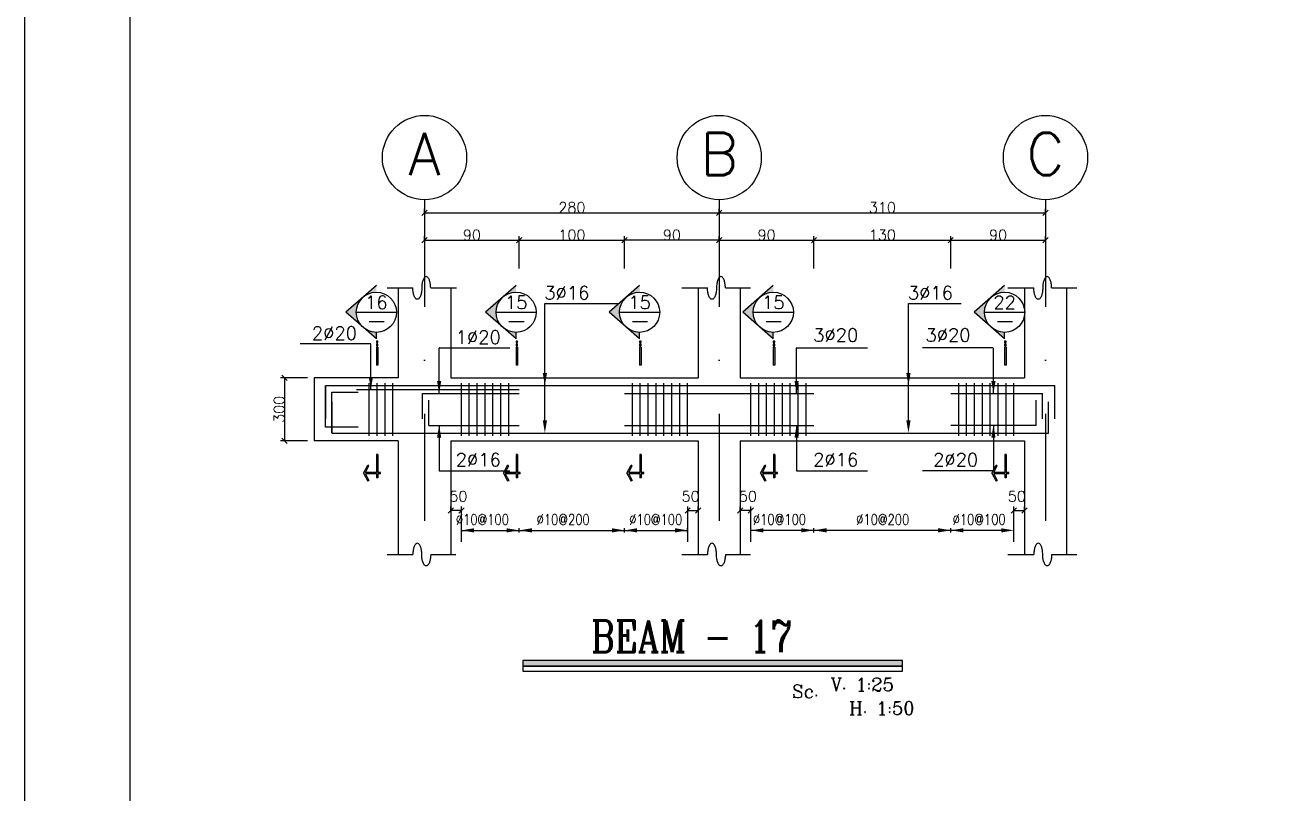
# Model space of a CAD drawing. Header units: millimetres. Extents: x -231 to 30223, y -7037 to 7120.
# Drawn here: x 9262 to 11619, y -3098 to -1638 of the extents above; entities that cross this region are included whole.
import ezdxf
from ezdxf.enums import TextEntityAlignment as Align

# ---------------------------------------------------------------- set-up
doc = ezdxf.new("R2010")
doc.units = ezdxf.units.MM
for name, pattern in [('CENTER', [2, 1.25, -0.25, 0.25, -0.25]), ('DASHDOTX2', [50.8, 25.4, -12.7, 0, -12.7]), ('DASHED', [0.75, 0.5, -0.25])]:
    doc.linetypes.add(name, pattern=pattern)
for name, color, linetype in [('2', 2, 'Continuous'), ('3', 3, 'Continuous'), ('44', 150, 'Continuous'), ('5', 7, 'Continuous'), ('ax', 1, 'DASHDOTX2'), ('AXE', 8, 'CENTER'), ('CADR', 2, 'Continuous'), ('COV', 4, 'Continuous'), ('DIM', 1, 'Continuous'), ('DST', 1, 'Continuous'), ('HAT', 4, 'Continuous'), ('KH', 3, 'Continuous'), ('STT', 6, 'Continuous'), ('TEX', 4, 'Continuous'), ('TX', 2, 'Continuous'), ('TX1', 3, 'Continuous')]:
    doc.layers.add(name, color=color, linetype=linetype)
doc.styles.add('RC2', font='ROMANC.SHX', dxfattribs={"height": 25})
doc.styles.add('RC5', font='ROMANC.SHX', dxfattribs={"height": 50})
doc.styles.add('ROMANS', font='romans.shx')
doc.dimstyles.new('SC25', dxfattribs={"dimscale": 0.1, "dimtxt": 200, "dimasz": 0.5, "dimexe": 75, "dimexo": 0, "dimgap": 0, "dimtad": 1, "dimdec": 0, "dimlfac": 2.5, "dimdsep": 46, "dimtxsty": 'ROMANS', "dimblk": 'TIC', "dimcen": 0, "dimclrd": 44, "dimclre": 13, "dimclrt": 62, "dimadec": 0, "dimazin": 0, "dimtfac": 0.925926, "dimtdec": 0, "dimtix": 1, "dimtmove": 2, "dimatfit": 3, "dimldrblk": 'TIC', "dimfxl": 1, "dimtolj": 1, "dimarcsym": 0})
doc.dimstyles.new('SC50', dxfattribs={"dimscale": 0.1, "dimtxt": 200, "dimasz": 0.5, "dimexe": 75, "dimexo": 0, "dimgap": 0, "dimtad": 1, "dimdec": 0, "dimlfac": 0.5, "dimdsep": 46, "dimtxsty": 'ROMANS', "dimblk": 'TIC', "dimcen": 0, "dimclrd": 44, "dimclre": 1, "dimclrt": 62, "dimadec": 0, "dimazin": 0, "dimtfac": 0.925926, "dimtdec": 0, "dimtix": 1, "dimtmove": 2, "dimatfit": 3, "dimldrblk": 'TIC', "dimfxl": 1, "dimtolj": 1, "dimarcsym": 0})

# ---------------------------------------------------------------- blocks, each defined once
blk = doc.blocks.new('TIC')
blk.add_line((-100, -100), (100, 100))
blk = doc.blocks.new('*D766')
at = {"layer": 'DIM', "color": 1, "lineweight": -2, "transparency": 16777216}
for p, q in [((11021.5, -2101.5), (11021.5, -2040.2)), ((11201.7, -2048.6), (11201.7, -2040.2))]:
    blk.add_line(p, q, dxfattribs=at)
at = {"layer": 'DIM', "color": 44, "lineweight": -2, "transparency": 16777216}
blk.add_line((11021.5, -2047.7), (11201.6, -2047.7), dxfattribs=at)
at = {"layer": 'DIM', "color": 44, "lineweight": -2, "transparency": 16777216, "xscale": 0.05, "yscale": 0.05, "zscale": 0.05, "rotation": 180}
blk.add_blockref('TIC', (11021.5, -2047.7), dxfattribs=at)
at = {"layer": 'DIM', "color": 44, "lineweight": -2, "transparency": 16777216, "xscale": 0.05, "yscale": 0.05, "zscale": 0.05}
blk.add_blockref('TIC', (11201.7, -2047.7), dxfattribs=at)
at = {"layer": 'DIM', "color": 62, "transparency": 16777216, "insert": (11111.6, -2037.7), "char_height": 20, "attachment_point": 5, "style": 'ROMANS'}
blk.add_mtext('\\A1;90', dxfattribs=at)
blk = doc.blocks.new('*D562')
at = {"layer": 'DIM', "color": 1, "lineweight": -2, "transparency": 16777216}
for p, q in [((10581.7, -1995.6), (10581.7, -1988.1)), ((11201.7, -1995.6), (11201.7, -1988.1))]:
    blk.add_line(p, q, dxfattribs=at)
at = {"layer": 'DIM', "color": 44, "lineweight": -2, "transparency": 16777216}
blk.add_line((10581.7, -1995.6), (11201.6, -1995.6), dxfattribs=at)
at = {"layer": 'DIM', "color": 44, "lineweight": -2, "transparency": 16777216, "xscale": 0.05, "yscale": 0.05, "zscale": 0.05, "rotation": 180}
blk.add_blockref('TIC', (10581.7, -1995.6), dxfattribs=at)
at = {"layer": 'DIM', "color": 44, "lineweight": -2, "transparency": 16777216, "xscale": 0.05, "yscale": 0.05, "zscale": 0.05}
blk.add_blockref('TIC', (11201.7, -1995.6), dxfattribs=at)
at = {"layer": 'DIM', "color": 62, "transparency": 16777216, "insert": (10891.7, -1985.6), "char_height": 20, "attachment_point": 5, "style": 'ROMANS'}
blk.add_mtext('\\A1;310', dxfattribs=at)
blk = doc.blocks.new('A$C4C5326B1')
at = {"layer": 'DST'}
for p, q in [((8.2, 4), (438.2, 4)), ((8.2, 4), (438.2, 4)), ((8.2, 4), (438.2, 4)), ((118.2, 0), (118.2, 8)), ((318.2, 0), (318.2, 8)), ((557.5, 4.1), (1043.4, 4.1)), ((557.5, 4.1), (1043.4, 4.1)), ((678.2, 0.1), (678.2, 8.1)), ((938, 0.1), (938, 8.1))]:
    blk.add_line(p, q, dxfattribs=at)
for points in [[(94.2, 8), (118.2, 4), (94.2, 0)], [(142.2, 8), (118.2, 4), (142.2, 0)], [(294.2, 8), (318.2, 4), (294.2, 0)], [(342.2, 8), (318.2, 4), (342.2, 0)], [(654.2, 8.1), (678.2, 4.1), (654.2, 0.1)], [(702.2, 8.1), (678.2, 4.1), (702.2, 0.1)], [(914, 8.1), (938, 4.1), (914, 0.1)], [(962, 8.1), (938, 4.1), (962, 0.1)]]:
    blk.add_solid(points, dxfattribs=at)
at = {"layer": 'TX1', "style": 'ROMANS', "width": 0.8}
for s, p in [('%%c10@100', (-2.3, 14.7)), ('%%c10@200', (151.2, 14.6)), ('%%c10@100', (327.1, 14.7)), ('%%c10@100', (562.3, 14.8)), ('%%c10@200', (758.4, 14.7)), ('%%c10@100', (941.7, 14.8))]:
    blk.add_text(s, height=20, dxfattribs=at).set_placement(p)
blk = doc.blocks.new('EEE')
at = {"layer": '5'}
h = blk.add_hatch(color=256, dxfattribs=at)
h.paths.add_polyline_path([(-25.1, 28.8), (-58.1, 0), (-25.1, -28.8, -0.454846)])
h.paths.add_polyline_path([(-25.1, -28.8), (0, -50.6), (0, -38.2, -0.181206)])
h.paths.add_polyline_path([(0, 38.2), (0, 50.6), (-25.1, 28.8, -0.181206)])
h = blk.add_hatch(color=256, dxfattribs=at)
h.paths.add_polyline_path([(2.9, -57.6), (2.9, -54.7), (0, -54.7), (0, -57.6)])
h.paths.add_polyline_path([(0, -63.5), (2.9, -63.5), (2.9, -60.5), (0, -60.5)])
h.paths.add_polyline_path([(2.9, -66.4), (0, -66.4), (0, -100.6), (2.9, -100.6)])
blk.add_hatch(color=256, dxfattribs=at).paths.add_polyline_path([(0.4, -306.8), (0.4, -314.3), (2.9, -314.3), (2.9, -306.8), (8, -306.8), (8, -304.3), (2.9, -304.3), (2.9, -270), (0.4, -270), (0.4, -304.3), (-20.7, -304.3), (-14.1, -291.7), (-16.3, -290.5), (-24.2, -305.6), (-16.3, -320.7), (-14.1, -319.5), (-20.7, -306.8)])
at = {"layer": '2'}
for p, q in [((0, 50.6), (-58.1, 0)), ((0, -50.6), (-58.1, 0)), ((-38.2, 0), (38.2, 0)), ((0, -50.6), (0, -38.2)), ((2.9, -66.4), (0, -66.4)), ((0, -66.4), (0, -100.6)), ((2.9, -66.4), (2.9, -100.6)), ((2.9, -100.6), (0, -100.6)), ((2.9, -270), (0.4, -270)), ((-24.2, -305.6), (-16.3, -290.5)), ((-24.2, -305.6), (-16.3, -320.7)), ((-14.1, -291.7), (-16.3, -290.5)), ((8, -306.8), (8, -304.3)), ((-14.1, -319.5), (-16.3, -320.7)), ((2.9, -314.3), (0.4, -314.3))]:
    blk.add_line(p, q, dxfattribs=at)
for points in [[(0, -57.6), (2.9, -57.6), (2.9, -54.7), (0, -54.7)], [(0, -63.5), (2.9, -63.5), (2.9, -60.5), (0, -60.5)]]:
    blk.add_lwpolyline(points, close=True, dxfattribs=at)
for points in [[(0.4, -270), (0.4, -304.3)], [(2.9, -270), (2.9, -304.3)], [(0.4, -304.3), (-20.7, -304.3), (-14.1, -291.7)], [(8, -304.3), (2.9, -304.3)], [(0.4, -306.8), (-20.7, -306.8), (-14.1, -319.5)], [(0.4, -306.8), (0.4, -314.3)], [(8, -306.8), (2.9, -306.8)], [(2.9, -306.8), (2.9, -314.3)]]:
    blk.add_lwpolyline(points, dxfattribs=at)
blk.add_circle((0, 0), 38.2, dxfattribs=at)
at = {"layer": '3'}
blk.add_line((-13.7, -17.7), (15, -17.7), dxfattribs=at)
at = {"layer": 'TX1', "style": 'ROMANS'}
blk.add_attdef('B', text='', height=25, dxfattribs=at).set_placement((0, 18.7), align=Align.MIDDLE_CENTER)
blk = doc.blocks.new('*D566')
at = {"layer": 'DIM', "color": 13, "lineweight": -2, "transparency": 16777216}
for p, q in [((9799.5, -2308.8), (9748, -2308.8)), ((9799.5, -2428.8), (9748, -2428.8))]:
    blk.add_line(p, q, dxfattribs=at)
at = {"layer": 'DIM', "color": 44, "lineweight": -2, "transparency": 16777216}
blk.add_line((9755.5, -2308.9), (9755.5, -2428.8), dxfattribs=at)
at = {"layer": 'DIM', "color": 44, "lineweight": -2, "transparency": 16777216, "xscale": 0.05, "yscale": 0.05, "zscale": 0.05}
for p, rotation in [((9755.5, -2308.8), 90), ((9755.5, -2428.8), 270)]:
    blk.add_blockref('TIC', p, dxfattribs=dict(at, rotation=rotation))
at = {"layer": 'DIM', "color": 62, "transparency": 16777216, "insert": (9745.5, -2368.8), "char_height": 20, "attachment_point": 5, "rotation": 90, "style": 'ROMANS'}
blk.add_mtext('\\A1;300', dxfattribs=at)
blk = doc.blocks.new('*D567')
at = {"layer": 'DIM', "color": 13, "lineweight": -2, "transparency": 16777216}
for p, q in [((10071.7, -2561.1), (10071.7, -2553.6)), ((10091.7, -2620.4), (10091.7, -2553.6))]:
    blk.add_line(p, q, dxfattribs=at)
at = {"layer": 'DIM', "color": 44, "lineweight": -2, "transparency": 16777216}
blk.add_line((10091.6, -2561.1), (10071.7, -2561.1), dxfattribs=at)
at = {"layer": 'DIM', "color": 44, "lineweight": -2, "transparency": 16777216, "xscale": 0.05, "yscale": 0.05, "zscale": 0.05, "rotation": 180}
blk.add_blockref('TIC', (10071.7, -2561.1), dxfattribs=at)
at = {"layer": 'DIM', "color": 44, "lineweight": -2, "transparency": 16777216, "xscale": 0.05, "yscale": 0.05, "zscale": 0.05}
blk.add_blockref('TIC', (10091.7, -2561.1), dxfattribs=at)
at = {"layer": 'DIM', "color": 62, "transparency": 16777216, "insert": (10086.1, -2534.1), "char_height": 20, "attachment_point": 5, "style": 'ROMANS'}
blk.add_mtext('\\A1;50', dxfattribs=at)
blk = doc.blocks.new('*D568')
at = {"layer": 'DIM', "color": 13, "lineweight": -2, "transparency": 16777216}
for p, q in [((10621.7, -2561.1), (10621.7, -2553.6)), ((10641.7, -2620.4), (10641.7, -2553.6))]:
    blk.add_line(p, q, dxfattribs=at)
at = {"layer": 'DIM', "color": 44, "lineweight": -2, "transparency": 16777216}
blk.add_line((10641.6, -2561.1), (10621.7, -2561.1), dxfattribs=at)
at = {"layer": 'DIM', "color": 44, "lineweight": -2, "transparency": 16777216, "xscale": 0.05, "yscale": 0.05, "zscale": 0.05, "rotation": 180}
blk.add_blockref('TIC', (10621.7, -2561.1), dxfattribs=at)
at = {"layer": 'DIM', "color": 44, "lineweight": -2, "transparency": 16777216, "xscale": 0.05, "yscale": 0.05, "zscale": 0.05}
blk.add_blockref('TIC', (10641.7, -2561.1), dxfattribs=at)
at = {"layer": 'DIM', "color": 62, "transparency": 16777216, "insert": (10636.1, -2534.1), "char_height": 20, "attachment_point": 5, "style": 'ROMANS'}
blk.add_mtext('\\A1;50', dxfattribs=at)
blk = doc.blocks.new('*D569')
at = {"layer": 'DIM', "color": 13, "lineweight": -2, "transparency": 16777216}
for p, q in [((10521.7, -2620.4), (10521.7, -2553.6)), ((10541.7, -2561.1), (10541.7, -2553.6))]:
    blk.add_line(p, q, dxfattribs=at)
at = {"layer": 'DIM', "color": 44, "lineweight": -2, "transparency": 16777216}
blk.add_line((10521.7, -2561.1), (10541.6, -2561.1), dxfattribs=at)
at = {"layer": 'DIM', "color": 44, "lineweight": -2, "transparency": 16777216, "xscale": 0.05, "yscale": 0.05, "zscale": 0.05, "rotation": 180}
blk.add_blockref('TIC', (10521.7, -2561.1), dxfattribs=at)
at = {"layer": 'DIM', "color": 44, "lineweight": -2, "transparency": 16777216, "xscale": 0.05, "yscale": 0.05, "zscale": 0.05}
blk.add_blockref('TIC', (10541.7, -2561.1), dxfattribs=at)
at = {"layer": 'DIM', "color": 62, "transparency": 16777216, "insert": (10527.2, -2534.1), "char_height": 20, "attachment_point": 5, "style": 'ROMANS'}
blk.add_mtext('\\A1;50', dxfattribs=at)
blk = doc.blocks.new('*D570')
at = {"layer": 'DIM', "color": 1, "lineweight": -2, "transparency": 16777216}
for p, q in [((10201.7, -2047.7), (10201.7, -2040.2)), ((10401.7, -2101.5), (10401.7, -2040.2))]:
    blk.add_line(p, q, dxfattribs=at)
at = {"layer": 'DIM', "color": 44, "lineweight": -2, "transparency": 16777216}
blk.add_line((10201.7, -2047.7), (10401.6, -2047.7), dxfattribs=at)
at = {"layer": 'DIM', "color": 44, "lineweight": -2, "transparency": 16777216, "xscale": 0.05, "yscale": 0.05, "zscale": 0.05, "rotation": 180}
blk.add_blockref('TIC', (10201.7, -2047.7), dxfattribs=at)
at = {"layer": 'DIM', "color": 44, "lineweight": -2, "transparency": 16777216, "xscale": 0.05, "yscale": 0.05, "zscale": 0.05}
blk.add_blockref('TIC', (10401.7, -2047.7), dxfattribs=at)
at = {"layer": 'DIM', "color": 62, "transparency": 16777216, "insert": (10301.7, -2037.7), "char_height": 20, "attachment_point": 5, "style": 'ROMANS'}
blk.add_mtext('\\A1;100', dxfattribs=at)
blk = doc.blocks.new('*D571')
at = {"layer": 'DIM', "color": 1, "lineweight": -2, "transparency": 16777216}
for p, q in [((10021.7, -1995.6), (10021.7, -1988.1)), ((10581.7, -1995.6), (10581.7, -1988.1))]:
    blk.add_line(p, q, dxfattribs=at)
at = {"layer": 'DIM', "color": 44, "lineweight": -2, "transparency": 16777216}
blk.add_line((10021.7, -1995.6), (10581.6, -1995.6), dxfattribs=at)
at = {"layer": 'DIM', "color": 44, "lineweight": -2, "transparency": 16777216, "xscale": 0.05, "yscale": 0.05, "zscale": 0.05, "rotation": 180}
blk.add_blockref('TIC', (10021.7, -1995.6), dxfattribs=at)
at = {"layer": 'DIM', "color": 44, "lineweight": -2, "transparency": 16777216, "xscale": 0.05, "yscale": 0.05, "zscale": 0.05}
blk.add_blockref('TIC', (10581.7, -1995.6), dxfattribs=at)
at = {"layer": 'DIM', "color": 62, "transparency": 16777216, "insert": (10301.7, -1985.6), "char_height": 20, "attachment_point": 5, "style": 'ROMANS'}
blk.add_mtext('\\A1;280', dxfattribs=at)
blk = doc.blocks.new('*D572')
at = {"layer": 'DIM', "color": 1, "lineweight": -2, "transparency": 16777216}
for p, q in [((10021.7, -2047.7), (10021.7, -2040.2)), ((10201.7, -2101.5), (10201.7, -2040.2))]:
    blk.add_line(p, q, dxfattribs=at)
at = {"layer": 'DIM', "color": 44, "lineweight": -2, "transparency": 16777216}
blk.add_line((10021.7, -2047.7), (10201.6, -2047.7), dxfattribs=at)
at = {"layer": 'DIM', "color": 44, "lineweight": -2, "transparency": 16777216, "xscale": 0.05, "yscale": 0.05, "zscale": 0.05, "rotation": 180}
blk.add_blockref('TIC', (10021.7, -2047.7), dxfattribs=at)
at = {"layer": 'DIM', "color": 44, "lineweight": -2, "transparency": 16777216, "xscale": 0.05, "yscale": 0.05, "zscale": 0.05}
blk.add_blockref('TIC', (10201.7, -2047.7), dxfattribs=at)
at = {"layer": 'DIM', "color": 62, "transparency": 16777216, "insert": (10111.7, -2037.7), "char_height": 20, "attachment_point": 5, "style": 'ROMANS'}
blk.add_mtext('\\A1;90', dxfattribs=at)
blk = doc.blocks.new('*D573')
at = {"layer": 'DIM', "color": 1, "lineweight": -2, "transparency": 16777216}
for p, q in [((10581.7, -2047.7), (10581.7, -2040.2)), ((10761.7, -2101.5), (10761.7, -2040.2))]:
    blk.add_line(p, q, dxfattribs=at)
at = {"layer": 'DIM', "color": 44, "lineweight": -2, "transparency": 16777216}
blk.add_line((10581.7, -2047.7), (10761.6, -2047.7), dxfattribs=at)
at = {"layer": 'DIM', "color": 44, "lineweight": -2, "transparency": 16777216, "xscale": 0.05, "yscale": 0.05, "zscale": 0.05, "rotation": 180}
blk.add_blockref('TIC', (10581.7, -2047.7), dxfattribs=at)
at = {"layer": 'DIM', "color": 44, "lineweight": -2, "transparency": 16777216, "xscale": 0.05, "yscale": 0.05, "zscale": 0.05}
blk.add_blockref('TIC', (10761.7, -2047.7), dxfattribs=at)
at = {"layer": 'DIM', "color": 62, "transparency": 16777216, "insert": (10671.7, -2037.7), "char_height": 20, "attachment_point": 5, "style": 'ROMANS'}
blk.add_mtext('\\A1;90', dxfattribs=at)
blk = doc.blocks.new('*D574')
at = {"layer": 'DIM', "color": 1, "lineweight": -2, "transparency": 16777216}
for p, q in [((10401.7, -2101.5), (10401.7, -2040.2)), ((10581.7, -2047.7), (10581.7, -2040.2))]:
    blk.add_line(p, q, dxfattribs=at)
at = {"layer": 'DIM', "color": 44, "lineweight": -2, "transparency": 16777216}
blk.add_line((10581.6, -2047.7), (10401.7, -2047.7), dxfattribs=at)
at = {"layer": 'DIM', "color": 44, "lineweight": -2, "transparency": 16777216, "xscale": 0.05, "yscale": 0.05, "zscale": 0.05, "rotation": 180}
blk.add_blockref('TIC', (10401.7, -2047.7), dxfattribs=at)
at = {"layer": 'DIM', "color": 44, "lineweight": -2, "transparency": 16777216, "xscale": 0.05, "yscale": 0.05, "zscale": 0.05}
blk.add_blockref('TIC', (10581.7, -2047.7), dxfattribs=at)
at = {"layer": 'DIM', "color": 62, "transparency": 16777216, "insert": (10491.7, -2037.7), "char_height": 20, "attachment_point": 5, "style": 'ROMANS'}
blk.add_mtext('\\A1;90', dxfattribs=at)
blk = doc.blocks.new('*D575')
at = {"layer": 'DIM', "color": 1, "lineweight": -2, "transparency": 16777216}
for p, q in [((10761.7, -2101.5), (10761.7, -2040.2)), ((11021.5, -2101.5), (11021.5, -2040.2))]:
    blk.add_line(p, q, dxfattribs=at)
at = {"layer": 'DIM', "color": 44, "lineweight": -2, "transparency": 16777216}
blk.add_line((10761.7, -2047.7), (11021.4, -2047.7), dxfattribs=at)
at = {"layer": 'DIM', "color": 44, "lineweight": -2, "transparency": 16777216, "xscale": 0.05, "yscale": 0.05, "zscale": 0.05, "rotation": 180}
blk.add_blockref('TIC', (10761.7, -2047.7), dxfattribs=at)
at = {"layer": 'DIM', "color": 44, "lineweight": -2, "transparency": 16777216, "xscale": 0.05, "yscale": 0.05, "zscale": 0.05}
blk.add_blockref('TIC', (11021.5, -2047.7), dxfattribs=at)
at = {"layer": 'DIM', "color": 62, "transparency": 16777216, "insert": (10891.6, -2037.7), "char_height": 20, "attachment_point": 5, "style": 'ROMANS'}
blk.add_mtext('\\A1;130', dxfattribs=at)
blk = doc.blocks.new('*D591')
at = {"layer": 'DIM', "color": 13, "lineweight": -2, "transparency": 16777216}
for p, q in [((11141.7, -2620.4), (11141.7, -2553.6)), ((11161.7, -2561.1), (11161.7, -2553.6))]:
    blk.add_line(p, q, dxfattribs=at)
at = {"layer": 'DIM', "color": 44, "lineweight": -2, "transparency": 16777216}
blk.add_line((11141.7, -2561.1), (11161.6, -2561.1), dxfattribs=at)
at = {"layer": 'DIM', "color": 44, "lineweight": -2, "transparency": 16777216, "xscale": 0.05, "yscale": 0.05, "zscale": 0.05, "rotation": 180}
blk.add_blockref('TIC', (11141.7, -2561.1), dxfattribs=at)
at = {"layer": 'DIM', "color": 44, "lineweight": -2, "transparency": 16777216, "xscale": 0.05, "yscale": 0.05, "zscale": 0.05}
blk.add_blockref('TIC', (11161.7, -2561.1), dxfattribs=at)
at = {"layer": 'DIM', "color": 62, "transparency": 16777216, "insert": (11147.2, -2534.1), "char_height": 20, "attachment_point": 5, "style": 'ROMANS'}
blk.add_mtext('\\A1;50', dxfattribs=at)

msp = doc.modelspace()

# ---------------------------------------------------------------- linework, layer by layer
at = {"layer": '2'}
for centre in [(10021.671041, -1890.605857), (10581.671041, -1890.605857), (11201.671041, -1890.605857)]:
    msp.add_circle(centre, 80, dxfattribs=at)
at = {"layer": '3'}
for points in [[(10930.045743, -2845.643259), (10208.686529, -2845.643259), (10208.686529, -2856.304661), (10930.045743, -2856.304661)], [(10930.045743, -2856.304661), (10208.686529, -2856.304661), (10208.686529, -2865.899917), (10930.045743, -2865.899917)]]:
    msp.add_lwpolyline(points, close=True, dxfattribs=at)
msp.add_trace([(10208.686529, -2845.643259), (10208.686529, -2856.304661), (10930.045743, -2845.643259), (10930.045743, -2856.304661)], dxfattribs=at)
at = {"layer": 'ax', "ltscale": 8}
for p, q in [((10021.671041, -1970.605857), (10021.671041, -2664.553803)), ((10581.671041, -1970.605857), (10581.671041, -2664.553803)), ((11201.671041, -1970.605857), (11201.671041, -2664.553803))]:
    msp.add_line(p, q, dxfattribs=at)
at = {"layer": 'CADR', "color": 15}
msp.add_lwpolyline([(17672.062068, -164.718698), (17672.062068, -6104.718698), (9262.062068, -6104.718698), (9262.062068, -164.718698), (17672.062068, -164.718698)], dxfattribs=at)
at = {"layer": 'CADR'}
msp.add_lwpolyline([(17572.062068, -264.718698), (17572.062068, -6004.718698), (9462.062068, -6004.718698), (9462.062068, -264.718698)], close=True, dxfattribs=at)
at = {"layer": 'COV'}
for p, q in [((9971.671041, -2138.330431), (9971.671041, -2308.811836)), ((10071.671041, -2138.330431), (10071.671041, -2308.811836)), ((10541.671041, -2138.330431), (10541.671041, -2308.811836)), ((10621.671041, -2138.330431), (10621.671041, -2308.811836)), ((11161.671041, -2138.330431), (11161.671041, -2308.811836)), ((11241.671041, -2138.330431), (11241.671041, -2428.811836)), ((9811.671041, -2308.811836), (9811.671041, -2428.811836)), ((9971.671041, -2308.811836), (9811.671041, -2308.811836)), ((10071.671041, -2308.811836), (10541.671041, -2308.811836)), ((10621.671041, -2308.811836), (11161.671041, -2308.811836)), ((9971.671041, -2428.811836), (9811.671041, -2428.811836)), ((9971.671041, -2428.811836), (9971.671041, -2644.738115)), ((10071.671041, -2428.811836), (10541.671041, -2428.811836)), ((10071.671041, -2428.811836), (10071.671041, -2644.738115)), ((10541.671041, -2428.811836), (10541.671041, -2644.738115)), ((10621.671041, -2428.811836), (11161.671041, -2428.811836)), ((10621.671041, -2428.811836), (10621.671041, -2644.738115)), ((11161.671041, -2428.811836), (11161.671041, -2644.738115)), ((11241.671041, -2428.811836), (11241.671041, -2644.738115))]:
    msp.add_line(p, q, dxfattribs=at)
at = {"layer": 'DST'}
for p, q in [((9950.398041, -2138.330431), (9999.498381, -2138.330431)), ((10033.315191, -2138.330431), (10082.415531, -2138.330431)), ((10510.398041, -2138.330431), (10559.498381, -2138.330431)), ((10593.315191, -2138.330431), (10641.357474, -2138.330431)), ((11130.398041, -2138.330431), (11179.498381, -2138.330431)), ((11213.315191, -2138.330431), (11261.357474, -2138.330431)), ((10250.399599, -2323.811836), (10250.399599, -2167.676552)), ((10250.399599, -2167.676552), (10390.322132, -2167.676552)), ((10941.261901, -2167.676552), (11041.184434, -2167.676552)), ((10941.261901, -2323.811836), (10941.261901, -2167.676552)), ((9919.193691, -2244.195288), (9785.065443, -2244.195288)), ((9919.693691, -2331.175367), (9919.693691, -2244.695288)), ((10049.374222, -2338.811836), (10049.374222, -2252.331758)), ((10049.874222, -2251.831758), (10184.00247, -2251.831758)), ((10250.399599, -2389.811836), (10250.399599, -2245.744194)), ((10728.656523, -2338.811836), (10728.656523, -2252.331758)), ((10729.156523, -2251.831758), (10863.284771, -2251.831758)), ((10941.261901, -2389.811836), (10941.261901, -2245.744194)), ((11102.243077, -2251.831758), (10968.114829, -2251.831758)), ((11102.743077, -2338.811836), (11102.743077, -2252.331758)), ((10049.374222, -2398.811836), (10049.374222, -2485.291915)), ((10728.656523, -2398.811836), (10728.656523, -2485.291915)), ((11102.743077, -2398.811836), (11102.743077, -2485.291915)), ((10049.874222, -2485.791915), (10184.00247, -2485.791915)), ((10729.156523, -2485.791915), (10863.284771, -2485.791915)), ((11102.243077, -2485.791915), (10968.114829, -2485.791915)), ((10091.671041, -2602.670699), (10091.671041, -2594.670699)), ((10521.671041, -2602.670699), (10521.671041, -2594.670699)), ((10641.671041, -2602.670699), (10641.671041, -2594.670699)), ((11141.671041, -2602.670699), (11141.671041, -2594.670699)), ((11141.671041, -2602.670699), (11141.671041, -2594.670699)), ((9950.398041, -2644.738115), (9999.498381, -2644.738115)), ((10033.315191, -2644.738115), (10081.357474, -2644.738115)), ((10510.398041, -2644.738115), (10559.498381, -2644.738115)), ((10593.315191, -2644.738115), (10641.357474, -2644.738115)), ((11130.398041, -2644.738115), (11179.498381, -2644.738115)), ((11213.315191, -2644.738115), (11261.357474, -2644.738115))]:
    msp.add_line(p, q, dxfattribs=at)
for points in [[(10033.315191, -2138.330431, 0.0403680359), (10032.605551, -2129.555123, 0.0533262152), (10030.839012, -2123.120522, 0.0964678183), (10027.569747, -2117.984226, 0.2057382443), (10024.860989, -2116.820371, 0.2057382443), (10022.15223, -2117.984226, 0.0964678183), (10018.882965, -2123.120522, 0.0533262152), (10017.116426, -2129.555123, 0.0403680359), (10016.406786, -2138.330431, 0.0403680359)], [(10593.315191, -2138.330431, 0.0403680359), (10592.605551, -2129.555123, 0.0533262152), (10590.839012, -2123.120522, 0.0964678183), (10587.569747, -2117.984226, 0.2057382443), (10584.860989, -2116.820371, 0.2057382443), (10582.15223, -2117.984226, 0.0964678183), (10578.882965, -2123.120522, 0.0533262152), (10577.116426, -2129.555123, 0.0403680359), (10576.406786, -2138.330431, 0.0403680359)], [(11213.315191, -2138.330431, 0.0403680359), (11212.605551, -2129.555123, 0.0533262152), (11210.839012, -2123.120522, 0.0964678183), (11207.569747, -2117.984226, 0.2057382443), (11204.860989, -2116.820371, 0.2057382443), (11202.15223, -2117.984226, 0.0964678183), (11198.882965, -2123.120522, 0.0533262152), (11197.116426, -2129.555123, 0.0403680359), (11196.406786, -2138.330431, 0.0403680359)], [(10016.406786, -2138.330431, -0.0403680359), (10015.697146, -2147.105738, -0.0533262152), (10013.930608, -2153.540339, -0.0964678183), (10010.661343, -2158.676635, -0.2057382443), (10007.952584, -2159.84049, -0.2057382443), (10005.243825, -2158.676635, -0.0964678183), (10001.97456, -2153.540339, -0.0533262152), (10000.208022, -2147.105738, -0.0403680359), (9999.498381, -2138.330431, -0.0403680359)], [(10576.406786, -2138.330431, -0.0403680359), (10575.697146, -2147.105738, -0.0533262152), (10573.930608, -2153.540339, -0.0964678183), (10570.661343, -2158.676635, -0.2057382443), (10567.952584, -2159.84049, -0.2057382443), (10565.243825, -2158.676635, -0.0964678183), (10561.97456, -2153.540339, -0.0533262152), (10560.208022, -2147.105738, -0.0403680359), (10559.498381, -2138.330431, -0.0403680359)], [(11196.406786, -2138.330431, -0.0403680359), (11195.697146, -2147.105738, -0.0533262152), (11193.930608, -2153.540339, -0.0964678183), (11190.661343, -2158.676635, -0.2057382443), (11187.952584, -2159.84049, -0.2057382443), (11185.243825, -2158.676635, -0.0964678183), (11181.97456, -2153.540339, -0.0533262152), (11180.208022, -2147.105738, -0.0403680359), (11179.498381, -2138.330431, -0.0403680359)], [(10016.406786, -2644.738115, 0.0403680359), (10015.697146, -2635.962807, 0.0533262152), (10013.930608, -2629.528206, 0.0964678183), (10010.661343, -2624.39191, 0.2057382443), (10007.952584, -2623.228055, 0.2057382443), (10005.243825, -2624.39191, 0.0964678183), (10001.97456, -2629.528206, 0.0533262152), (10000.208022, -2635.962807, 0.0403680359), (9999.498381, -2644.738115, 0.0403680359)], [(10576.406786, -2644.738115, 0.0403680359), (10575.697146, -2635.962807, 0.0533262152), (10573.930608, -2629.528206, 0.0964678183), (10570.661343, -2624.39191, 0.2057382443), (10567.952584, -2623.228055, 0.2057382443), (10565.243825, -2624.39191, 0.0964678183), (10561.97456, -2629.528206, 0.0533262152), (10560.208022, -2635.962807, 0.0403680359), (10559.498381, -2644.738115, 0.0403680359)], [(11196.406786, -2644.738115, 0.0403680359), (11195.697146, -2635.962807, 0.0533262152), (11193.930608, -2629.528206, 0.0964678183), (11190.661343, -2624.39191, 0.2057382443), (11187.952584, -2623.228055, 0.2057382443), (11185.243825, -2624.39191, 0.0964678183), (11181.97456, -2629.528206, 0.0533262152), (11180.208022, -2635.962807, 0.0403680359), (11179.498381, -2644.738115, 0.0403680359)], [(10033.315191, -2644.738115, -0.0403680359), (10032.605551, -2653.513422, -0.0533262152), (10030.839012, -2659.948023, -0.0964678183), (10027.569747, -2665.084319, -0.2057382443), (10024.860989, -2666.248174, -0.2057382443), (10022.15223, -2665.084319, -0.0964678183), (10018.882965, -2659.948023, -0.0533262152), (10017.116426, -2653.513422, -0.0403680359), (10016.406786, -2644.738115, -0.0403680359)], [(10593.315191, -2644.738115, -0.0403680359), (10592.605551, -2653.513422, -0.0533262152), (10590.839012, -2659.948023, -0.0964678183), (10587.569747, -2665.084319, -0.2057382443), (10584.860989, -2666.248174, -0.2057382443), (10582.15223, -2665.084319, -0.0964678183), (10578.882965, -2659.948023, -0.0533262152), (10577.116426, -2653.513422, -0.0403680359), (10576.406786, -2644.738115, -0.0403680359)], [(11213.315191, -2644.738115, -0.0403680359), (11212.605551, -2653.513422, -0.0533262152), (11210.839012, -2659.948023, -0.0964678183), (11207.569747, -2665.084319, -0.2057382443), (11204.860989, -2666.248174, -0.2057382443), (11202.15223, -2665.084319, -0.0964678183), (11198.882965, -2659.948023, -0.0533262152), (11197.116426, -2653.513422, -0.0403680359), (11196.406786, -2644.738115, -0.0403680359)]]:
    msp.add_lwpolyline(points, format="xyb", dxfattribs=at)
for centre, start, end in [((9919.193691, -2244.695288), 0, 90), ((10049.874222, -2252.331758), 90, 180), ((10729.156523, -2252.331758), 90, 180), ((10049.874222, -2485.291915), 180, 270), ((10729.156523, -2485.291915), 180, 270)]:
    msp.add_arc(centre, 0.5, start, end, dxfattribs=at)
for points in [[(9923.693691, -2307.175367), (9919.693691, -2331.175367), (9915.693691, -2307.175367)], [(10246.399599, -2299.811836), (10250.399599, -2323.811836), (10254.399599, -2299.811836)], [(10937.261901, -2299.811836), (10941.261901, -2323.811836), (10945.261901, -2299.811836)], [(10045.374222, -2314.811836), (10049.374222, -2338.811836), (10053.374222, -2314.811836)], [(10724.656523, -2314.811836), (10728.656523, -2338.811836), (10732.656523, -2314.811836)], [(11106.743077, -2314.811836), (11102.743077, -2338.811836), (11098.743077, -2314.811836)], [(10045.374222, -2422.811836), (10049.374222, -2398.811836), (10053.374222, -2422.811836)], [(10246.399599, -2389.811836), (10250.399599, -2413.811836), (10254.399599, -2389.811836)], [(10724.656523, -2422.811836), (10728.656523, -2398.811836), (10732.656523, -2422.811836)], [(10937.261901, -2389.811836), (10941.261901, -2413.811836), (10945.261901, -2389.811836)], [(11106.743077, -2422.811836), (11102.743077, -2398.811836), (11098.743077, -2422.811836)], [(10115.671041, -2594.670699), (10091.671041, -2598.670699), (10115.671041, -2602.670699)], [(10497.671041, -2594.670699), (10521.671041, -2598.670699), (10497.671041, -2602.670699)], [(10665.671041, -2594.670699), (10641.671041, -2598.670699), (10665.671041, -2602.670699)], [(11117.671041, -2594.670699), (11141.671041, -2598.670699), (11117.671041, -2602.670699)], [(11117.671041, -2594.670699), (11141.671041, -2598.670699), (11117.671041, -2602.670699)]]:
    msp.add_solid(points, dxfattribs=at)
at = {"layer": 'KH'}
for p, q in [((9916.671041, -2419.338655), (9916.671041, -2318.811836)), ((9931.671041, -2419.338655), (9931.671041, -2318.811836)), ((9946.671041, -2419.338655), (9946.671041, -2318.811836)), ((9961.671041, -2419.338655), (9961.671041, -2318.811836)), ((10091.671041, -2419.338655), (10091.671041, -2318.811836)), ((10106.671041, -2419.338655), (10106.671041, -2318.811836)), ((10121.671041, -2419.338655), (10121.671041, -2318.811836)), ((10136.671041, -2419.338655), (10136.671041, -2318.811836)), ((10151.671041, -2419.338655), (10151.671041, -2318.811836)), ((10166.671041, -2419.338655), (10166.671041, -2318.811836)), ((10181.671041, -2419.338655), (10181.671041, -2318.811836)), ((10416.671041, -2419.338655), (10416.671041, -2318.811836)), ((10431.671041, -2419.338655), (10431.671041, -2318.811836)), ((10446.671041, -2419.338655), (10446.671041, -2318.811836)), ((10461.671041, -2419.338655), (10461.671041, -2318.811836)), ((10476.671041, -2419.338655), (10476.671041, -2318.811836)), ((10491.671041, -2419.338655), (10491.671041, -2318.811836)), ((10506.671041, -2419.338655), (10506.671041, -2318.811836)), ((10521.671041, -2419.338655), (10521.671041, -2318.811836)), ((10641.671041, -2419.338655), (10641.671041, -2318.811836)), ((10656.671041, -2419.338655), (10656.671041, -2318.811836)), ((10671.671041, -2419.338655), (10671.671041, -2318.811836)), ((10686.671041, -2419.338655), (10686.671041, -2318.811836)), ((10701.671041, -2419.338655), (10701.671041, -2318.811836)), ((10716.671041, -2419.338655), (10716.671041, -2318.811836)), ((10731.671041, -2419.338655), (10731.671041, -2318.811836)), ((10731.671041, -2419.338655), (10731.671041, -2318.811836)), ((10746.671041, -2419.338655), (10746.671041, -2318.811836)), ((11036.671041, -2419.338655), (11036.671041, -2318.811836)), ((11051.671041, -2419.338655), (11051.671041, -2318.811836)), ((11066.671041, -2419.338655), (11066.671041, -2318.811836)), ((11081.671041, -2419.338655), (11081.671041, -2318.811836)), ((11096.671041, -2419.338655), (11096.671041, -2318.811836)), ((11111.671041, -2419.338655), (11111.671041, -2318.811836)), ((11126.671041, -2419.338655), (11126.671041, -2318.811836)), ((11141.671041, -2419.338655), (11141.671041, -2318.811836))]:
    msp.add_line(p, q, dxfattribs=at)
at = {"layer": 'STT'}
for p, q in [((9833.671041, -2386.621335), (9833.671041, -2323.811836)), ((9833.671041, -2402.748679), (9833.671041, -2323.811836)), ((9834.164738, -2323.811836), (11219.671041, -2323.811836)), ((9834.164738, -2386.621335), (9834.164738, -2323.811836)), ((9892.592261, -2331.175367), (10201.671041, -2331.175367)), ((11219.671041, -2386.621335), (11219.671041, -2323.811836)), ((9845.671041, -2336.396471), (9895.671041, -2336.396471)), ((9845.671041, -2413.811836), (9845.671041, -2336.396471)), ((9845.671041, -2413.811836), (9845.671041, -2354.441433)), ((9846.164738, -2413.811836), (9846.164738, -2354.441433)), ((10017.671041, -2338.811836), (10201.671041, -2338.811836)), ((10017.671041, -2386.621335), (10017.671041, -2338.811836)), ((10029.671041, -2399.338655), (10029.671041, -2351.529157)), ((10401.671041, -2338.811836), (10761.671041, -2338.811836)), ((11021.486814, -2338.811836), (11195.671041, -2338.811836)), ((11183.671041, -2399.338655), (11183.671041, -2351.529157)), ((11195.671041, -2386.621335), (11195.671041, -2338.811836)), ((11207.671041, -2413.811836), (11207.671041, -2354.441433)), ((9895.671041, -2402.748679), (9833.671041, -2402.748679)), ((10029.671041, -2399.338655), (10201.671041, -2399.338655)), ((10401.671041, -2399.338655), (10761.671041, -2399.338655)), ((11183.671041, -2399.338655), (11021.486814, -2399.338655)), ((9846.164738, -2413.811836), (11207.671041, -2413.811836))]:
    msp.add_line(p, q, dxfattribs=at)

# ---------------------------------------------------------------- block references
at = {"layer": 'AXE', "color": 190, "linetype": 'DASHED'}
msp.add_blockref('A$C4C5326B1', (10083.505319, -2602.670682), dxfattribs=at)
at = {"layer": 'HAT'}
for p, values in [((9930.13937, -2184.408056), {'B': '16'}), ((10195.687918, -2184.408056), {'B': '15'}), ((10430.357109, -2184.408056), {'B': '15'}), ((10684.441156, -2184.408056), {'B': '15'}), ((11123.99505, -2184.408056), {'B': '22'})]:
    msp.add_blockref('EEE', p, dxfattribs=at).add_auto_attribs(values)

# ---------------------------------------------------------------- texts
at = {"layer": '44', "style": 'RC5', "width": 0.8}
msp.add_text('BEAM - 17', height=60, dxfattribs=at).set_placement((10338.060405, -2830.018661))
at = {"layer": 'TEX', "color": 2, "style": 'RC2'}
for s, p in [('Sc. ', (10720.089572, -2917.022125)), ('V. 1:25', (10793.451695, -2904.021735)), ('H. 1:50', (10828.544738, -2948.899648))]:
    msp.add_text(s, height=25, dxfattribs=at).set_placement(p)
at = {"layer": 'TX', "style": 'ROMANS'}
for s, p in [('A', (10021.671041, -1883.733866)), ('B', (10581.671041, -1883.733866)), ('C', (11201.671041, -1883.733866))]:
    msp.add_text(s, height=80, dxfattribs=at).set_placement(p, align=Align.MIDDLE)
at = {"layer": 'TX1', "style": 'ROMANS'}
for s, p in [('3%%C16', (10249.302197, -2160.089061)), ('3%%C16', (10940.164499, -2160.089061)), ('2%%C20', (9807.55049, -2236.607798)), ('3%%C20', (10760.177998, -2240.226076)), ('3%%C20', (10973.590888, -2240.226076)), ('1%%C20', (10080.895697, -2244.244267)), ('2%%C16', (10080.895697, -2476.994794)), ('2%%C16', (10760.177998, -2476.994794)), ('2%%C20', (10988.085501, -2476.994794))]:
    msp.add_text(s, height=25, dxfattribs=at).set_placement(p)

# ---------------------------------------------------------------- dimensions: what is measured, and where the dimension line sits
at = {"layer": 'DIM'}
for base, p1, p2, picture, middle in [((10581.671041, -1995.605857), (10021.671041, -1995.605857), (10581.671041, -1995.605857), '*D571', (10301.671041, -1985.605857)), ((11201.671041, -1995.605857), (10581.671041, -1995.605857), (11201.671041, -1995.605857), '*D562', (10891.671041, -1985.605857)), ((10201.671041, -2047.683571), (10021.671041, -2047.683571), (10201.671041, -2101.499874), '*D572', (10111.671041, -2037.683571)), ((10401.671041, -2047.683571), (10201.671041, -2047.683571), (10401.671041, -2101.499874), '*D570', (10301.671041, -2037.683571)), ((10761.671041, -2047.683571), (10581.671041, -2047.683571), (10761.671041, -2101.499874), '*D573', (10671.671041, -2037.683571)), ((11021.486814, -2047.683571), (10761.671041, -2101.499874), (11021.486814, -2101.499874), '*D575', (10891.578928, -2037.683571)), ((11201.671041, -2047.683571), (11021.486814, -2101.499874), (11201.671041, -2048.5964), '*D766', (11111.578928, -2037.683571))]:
    dim = msp.add_linear_dim(base=base, p1=p1, p2=p2, dimstyle='SC50', dxfattribs=at)
    dim.commit()
    dim.dimension.update_dxf_attribs({"geometry": picture, "text_midpoint": middle})
for base, p1, p2, angle, dimstyle, picture, middle in [((10401.671041, -2047.683571), (10581.671041, -2047.683571), (10401.671041, -2101.499874), 180, 'SC50', '*D574', (10491.671041, -2037.683571)), ((9755.473484, -2428.811836), (9799.473484, -2308.811836), (9799.473484, -2428.811836), 90, 'SC25', '*D566', (9745.473484, -2368.811836))]:
    dim = msp.add_linear_dim(base=base, p1=p1, p2=p2, angle=angle, dimstyle=dimstyle, dxfattribs=at)
    dim.commit()
    dim.dimension.update_dxf_attribs({"geometry": picture, "text_midpoint": middle})
for base, p1, p2, picture, middle in [((10071.671041, -2561.06611), (10091.671041, -2620.397406), (10071.671041, -2561.06611), '*D567', (10086.1467, -2534.06611)), ((10621.671041, -2561.06611), (10641.671041, -2620.397406), (10621.671041, -2561.06611), '*D568', (10636.1467, -2534.06611))]:
    dim = msp.add_linear_dim(base=base, p1=p1, p2=p2, dimstyle='SC25', dxfattribs=at)
    dim.commit()
    dim.dimension.update_dxf_attribs({"geometry": picture, "text_midpoint": middle, "dimtype": 160})
for base, p1, p2, picture, middle in [((10541.671041, -2561.06611), (10521.671041, -2620.397406), (10541.671041, -2561.06611), '*D569', (10527.195382, -2534.06611)), ((11161.671041, -2561.06611), (11141.671041, -2620.397406), (11161.671041, -2561.06611), '*D591', (11147.195382, -2534.06611))]:
    dim = msp.add_linear_dim(base=base, p1=p1, p2=p2, angle=180, dimstyle='SC25', dxfattribs=at)
    dim.commit()
    dim.dimension.update_dxf_attribs({"geometry": picture, "text_midpoint": middle, "dimtype": 160})

doc.saveas('drawing.dxf')
